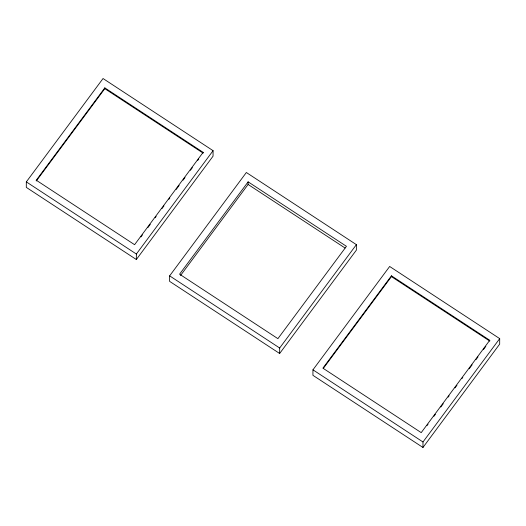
<?xml version="1.0" encoding="UTF-8"?>
<svg xmlns="http://www.w3.org/2000/svg" width="526" height="526" viewBox="0 0 526 526"><rect width="100%" height="100%" fill="white"/><g stroke="black" fill="none" stroke-linecap="round" stroke-linejoin="round"><path stroke-width="0.79" d="M26.326 181.884L26.3 187.381L136.339 259.528L213.05 156.176L213.076 150.679L103.037 78.525L26.326 181.884L136.365 254.032L136.339 259.528M36.268 181.01L36.274 180.221L104.812 87.875L203.135 152.343L203.128 153.132L104.812 88.664L104.812 87.875M169.642 275.854L169.609 281.351L279.648 353.498L356.358 250.146L356.391 244.649L246.352 172.502L169.642 275.854L279.674 348.008L279.648 353.498M180.549 275.479L248.114 184.455L248.127 181.845L346.443 246.313L277.906 338.659L179.583 274.191L248.127 181.845M312.95 369.824L312.924 375.321L422.963 447.475L499.674 344.116L499.7 338.619L389.661 266.472L312.95 369.824L422.989 441.978L422.963 447.475M391.436 276.61L391.436 275.815L489.752 340.283L489.752 341.078L391.436 276.61L323.385 368.292M36.761 180.352L104.812 88.664M203.135 152.343L134.59 244.689L36.274 180.221M140.948 236.904L142.421 234.925M147.806 227.673L150.252 224.372M155.15 217.777L156.13 216.456M162.001 208.539L163.961 205.903M168.859 199.308L169.839 197.986M176.203 189.413L179.136 185.454M183.055 180.175L185.014 177.538M190.399 170.286L192.358 167.643M197.743 160.391L198.723 159.069M136.365 254.032L213.076 150.679M279.674 348.008L356.391 244.649M391.436 275.815L322.898 368.161L421.214 432.628L489.752 340.283M427.086 425.508L428.065 424.186M433.937 416.27L435.41 414.291M440.795 407.039L443.24 403.738M448.139 397.143L449.119 395.822M454.99 387.905L456.949 385.269M461.841 378.674L462.821 377.352M469.185 368.779L472.124 364.82M476.043 359.547L478.002 356.904M483.387 349.652L485.833 346.351M422.989 441.978L499.7 338.619M248.114 184.455L345.063 248.029"/></g></svg>
